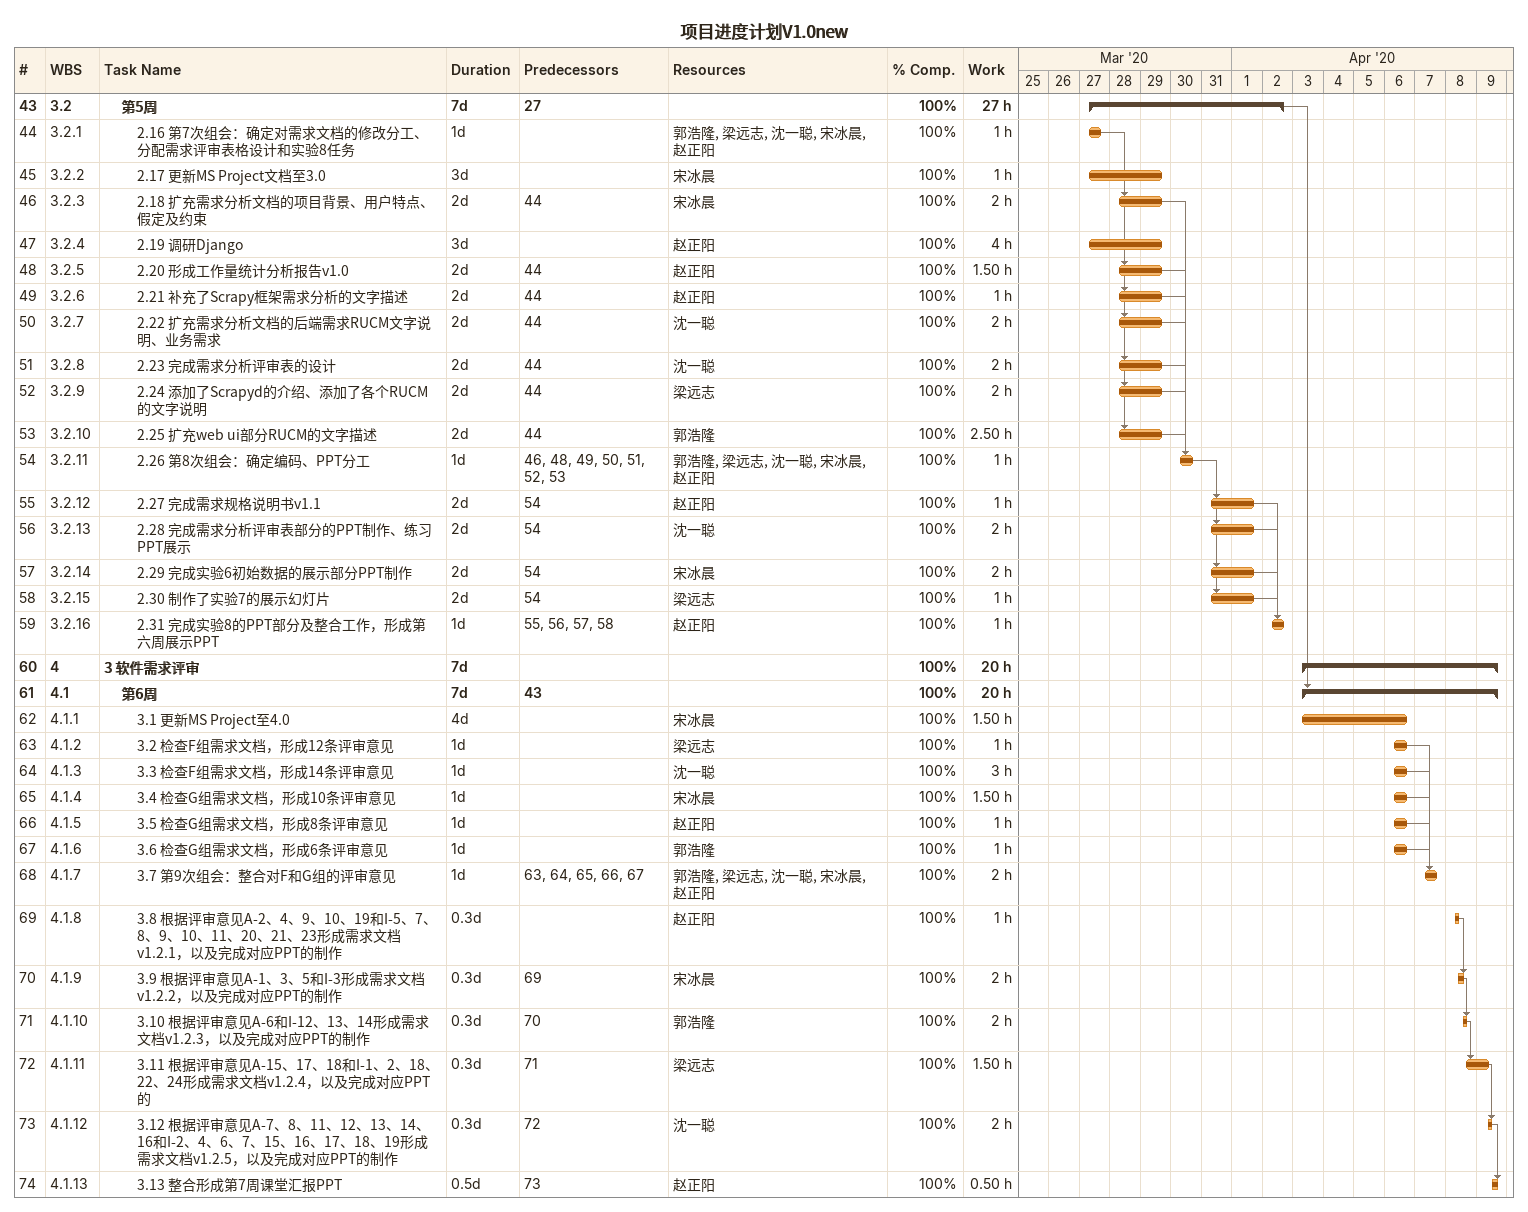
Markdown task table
项目进度计划V1.0new

| ID | WBS | Task | Duration | Start | Finish | Predecessors | Resources | % complete | Work (h) |
|---|---|---|---|---|---|---|---|---|---|
| 43 | 3.2 | **第5周** | 7d | 2020-03-27 | 2020-04-02 | 27 |  | 100 | 27 |
| 44 | 3.2.1 | 2.16 第7次组会：确定对需求文档的修改分工、分配需求评审表格设计和实验8任务 | 1d | 2020-03-27 | 2020-03-27 |  | 郭浩隆, 梁远志, 沈一聪, 宋冰晨, 赵正阳 | 100 | 1 |
| 45 | 3.2.2 | 2.17 更新MS Project文档至3.0 | 3d | 2020-03-27 | 2020-03-29 |  | 宋冰晨 | 100 | 1 |
| 46 | 3.2.3 | 2.18 扩充需求分析文档的项目背景、用户特点、假定及约束 | 2d | 2020-03-28 | 2020-03-29 | 44 | 宋冰晨 | 100 | 2 |
| 47 | 3.2.4 | 2.19 调研Django | 3d | 2020-03-27 | 2020-03-29 |  | 赵正阳 | 100 | 4 |
| 48 | 3.2.5 | 2.20 形成工作量统计分析报告v1.0 | 2d | 2020-03-28 | 2020-03-29 | 44 | 赵正阳 | 100 | 1.50 |
| 49 | 3.2.6 | 2.21 补充了Scrapy框架需求分析的文字描述 | 2d | 2020-03-28 | 2020-03-29 | 44 | 赵正阳 | 100 | 1 |
| 50 | 3.2.7 | 2.22 扩充需求分析文档的后端需求RUCM文字说明、业务需求 | 2d | 2020-03-28 | 2020-03-29 | 44 | 沈一聪 | 100 | 2 |
| 51 | 3.2.8 | 2.23 完成需求分析评审表的设计 | 2d | 2020-03-28 | 2020-03-29 | 44 | 沈一聪 | 100 | 2 |
| 52 | 3.2.9 | 2.24 添加了Scrapyd的介绍、添加了各个RUCM的文字说明 | 2d | 2020-03-28 | 2020-03-29 | 44 | 梁远志 | 100 | 2 |
| 53 | 3.2.10 | 2.25 扩充web ui部分RUCM的文字描述 | 2d | 2020-03-28 | 2020-03-29 | 44 | 郭浩隆 | 100 | 2.50 |
| 54 | 3.2.11 | 2.26 第8次组会：确定编码、PPT分工 | 1d | 2020-03-30 | 2020-03-30 | 46, 48, 49, 50, 51, 52, 53 | 郭浩隆, 梁远志, 沈一聪, 宋冰晨, 赵正阳 | 100 | 1 |
| 55 | 3.2.12 | 2.27 完成需求规格说明书v1.1 | 2d | 2020-03-31 | 2020-04-01 | 54 | 赵正阳 | 100 | 1 |
| 56 | 3.2.13 | 2.28 完成需求分析评审表部分的PPT制作、练习PPT展示 | 2d | 2020-03-31 | 2020-04-01 | 54 | 沈一聪 | 100 | 2 |
| 57 | 3.2.14 | 2.29 完成实验6初始数据的展示部分PPT制作 | 2d | 2020-03-31 | 2020-04-01 | 54 | 宋冰晨 | 100 | 2 |
| 58 | 3.2.15 | 2.30 制作了实验7的展示幻灯片 | 2d | 2020-03-31 | 2020-04-01 | 54 | 梁远志 | 100 | 1 |
| 59 | 3.2.16 | 2.31 完成实验8的PPT部分及整合工作，形成第六周展示PPT | 1d | 2020-04-02 | 2020-04-02 | 55, 56, 57, 58 | 赵正阳 | 100 | 1 |
| 60 | 4 | **3 软件需求评审** | 7d | 2020-04-03 | 2020-04-09 |  |  | 100 | 20 |
| 61 | 4.1 | **第6周** | 7d | 2020-04-03 | 2020-04-09 | 43 |  | 100 | 20 |
| 62 | 4.1.1 | 3.1 更新MS Project至4.0 | 4d | 2020-04-03 | 2020-04-06 |  | 宋冰晨 | 100 | 1.50 |
| 63 | 4.1.2 | 3.2 检查F组需求文档，形成12条评审意见 | 1d | 2020-04-06 | 2020-04-06 |  | 梁远志 | 100 | 1 |
| 64 | 4.1.3 | 3.3 检查F组需求文档，形成14条评审意见 | 1d | 2020-04-06 | 2020-04-06 |  | 沈一聪 | 100 | 3 |
| 65 | 4.1.4 | 3.4 检查G组需求文档，形成10条评审意见 | 1d | 2020-04-06 | 2020-04-06 |  | 宋冰晨 | 100 | 1.50 |
| 66 | 4.1.5 | 3.5 检查G组需求文档，形成8条评审意见 | 1d | 2020-04-06 | 2020-04-06 |  | 赵正阳 | 100 | 1 |
| 67 | 4.1.6 | 3.6 检查G组需求文档，形成6条评审意见 | 1d | 2020-04-06 | 2020-04-06 |  | 郭浩隆 | 100 | 1 |
| 68 | 4.1.7 | 3.7 第9次组会：整合对F和G组的评审意见 | 1d | 2020-04-07 | 2020-04-07 | 63, 64, 65, 66, 67 | 郭浩隆, 梁远志, 沈一聪, 宋冰晨, 赵正阳 | 100 | 2 |
| 69 | 4.1.8 | 3.8 根据评审意见A-2、4、9、10、19和I-5、7、8、9、10、11、20、21、23形成需求文档v1.2.1，以及完成对应PPT的制作 | 0.3d | 2020-04-08 | 2020-04-08 |  | 赵正阳 | 100 | 1 |
| 70 | 4.1.9 | 3.9 根据评审意见A-1、3、5和I-3形成需求文档v1.2.2，以及完成对应PPT的制作 | 0.3d | 2020-04-08 | 2020-04-08 | 69 | 宋冰晨 | 100 | 2 |
| 71 | 4.1.10 | 3.10 根据评审意见A-6和I-12、13、14形成需求文档v1.2.3，以及完成对应PPT的制作 | 0.3d | 2020-04-08 | 2020-04-08 | 70 | 郭浩隆 | 100 | 2 |
| 72 | 4.1.11 | 3.11 根据评审意见A-15、17、18和I-1、2、18、22、24形成需求文档v1.2.4，以及完成对应PPT的 | 0.3d | 2020-04-08 | 2020-04-09 | 71 | 梁远志 | 100 | 1.50 |
| 73 | 4.1.12 | 3.12 根据评审意见A-7、8、11、12、13、14、16和I-2、4、6、7、15、16、17、18、19形成需求文档v1.2.5，以及完成对应PPT的制作 | 0.3d | 2020-04-09 | 2020-04-09 | 72 | 沈一聪 | 100 | 2 |
| 74 | 4.1.13 | 3.13 整合形成第7周课堂汇报PPT | 0.5d | 2020-04-09 | 2020-04-09 | 73 | 赵正阳 | 100 | 0.50 |
